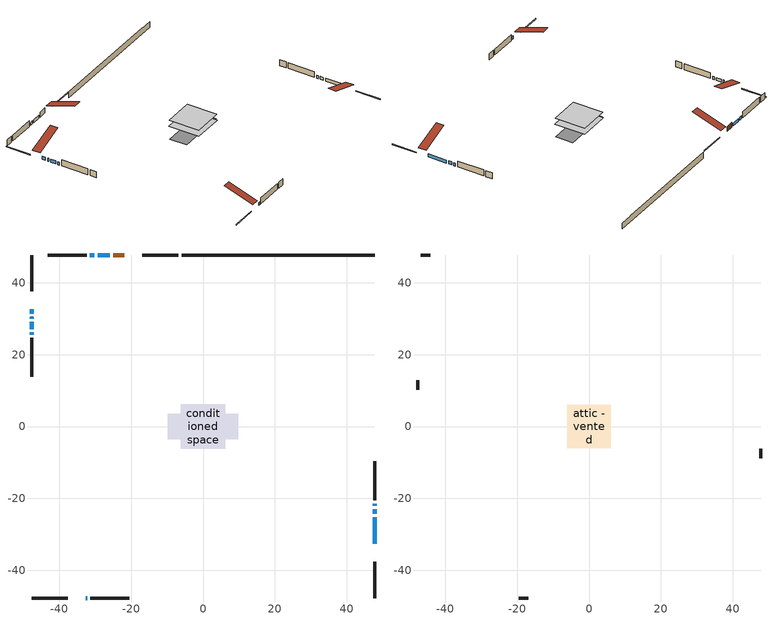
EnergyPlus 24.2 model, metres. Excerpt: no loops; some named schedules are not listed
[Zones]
conditioned space
 floor adiabatic (AdiabaticFloorConstruction): -6.2,-6.2 -6.2,6.2 6.2,6.2 6.2,-6.2 z0.76
 floor foundation (Slab1 construction): -9.87,-3.54 -9.87,3.54 9.87,3.54 9.87,-3.54 z-1.68
 wall outside (RimJoist1 construction): -6.82,47.75 -16.88,47.75 / -47.75,-47.75 -37.69,-47.75 / -47.75,47.75 -47.75,37.69 / 47.75,-47.75 47.75,-37.69 z0.76:1.06
 wall outside (AdiabaticWallConstruction 1): -21.86,47.75 -25.05,47.75 z0.76:2.79
 wall outside (AdiabaticWallConstruction): -47.75,32.71 -47.75,31.41 / -25.98,47.75 -29.36,47.75 / -47.75,30.49 -47.75,30.04 / -32.71,-47.75 -32.27,-47.75 / -47.75,29.11 -47.75,27.13 / -47.75,26.2 -47.75,25.59 / 47.75,-32.71 47.75,-25.23 / 47.75,-24.3 47.75,-23 / 47.75,-22.08 47.75,-21.5 / -30.29,47.75 -31.47,47.75 z0.76:1.98
 wall outside (Wall1 construction): -32.4,47.75 -43.24,47.75 / -31.34,-47.75 -20.5,-47.75 / -47.75,24.66 -47.75,13.82 / 47.75,-20.57 47.75,-9.73 z0.76:3.2
 wall foundation (FoundationWall1 construction): -5.9,47.75,-1.68 -5.9,47.75,0.76 42.38,47.75,0.76 42.38,47.75,0.56 47.75,47.75,0.56 47.75,47.75,-1.68
 window (WindowConstruction): -47.75,32.71 -47.75,31.42 z0.76:1.98
 window (WindowConstruction 7): -25.98,47.75 -29.36,47.75 z0.76:1.98
 window (WindowConstruction 8): -47.75,30.49 -47.75,30.04 z0.76:1.98
 window (WindowConstruction 9): -32.71,-47.75 -32.27,-47.75 z0.76:1.98
 window (WindowConstruction 1): -47.75,29.11 -47.75,27.13 z0.76:1.98
 window (WindowConstruction 2): -47.75,26.2 -47.75,25.59 z0.76:1.98
 window (WindowConstruction 3): 47.75,-32.71 47.75,-25.23 z0.76:1.98
 window (WindowConstruction 4): 47.75,-24.3 47.75,-23 z0.76:1.98
 window (WindowConstruction 5): 47.75,-22.08 47.75,-21.5 z0.76:1.98
 window (WindowConstruction 6): -30.29,47.75 -31.47,47.75 z0.76:1.98
 door (Door): -21.86,47.75 -25.05,47.75 z0.76:2.79
 ceiling adiabatic (AdiabaticFloorConstruction): 6.2,-6.2 6.2,6.2 -6.2,6.2 -6.2,-6.2 z0.76
attic - vented
 floor to conditioned space (Floor1 construction Reversed): -6.08,-6.08 -6.08,6.08 6.08,6.08 6.08,-6.08 z3.2
 wall outside (Wall2 construction): -44.17,47.75 -46.82,47.75 / -19.57,-47.75 -16.92,-47.75 / -47.75,12.89 -47.75,10.24 / 47.75,-8.8 47.75,-6.15 z0.76:3.2
 roof outside (Roof1 construction): -20.93,47.75,3.2 -20.93,35.9,7.15 -17.81,35.9,7.15 -17.81,47.75,3.2; -33.64,-47.75,3.2 -33.64,-35.9,7.15 -36.76,-35.9,7.15 -36.76,-47.75,3.2; -47.75,33.64,3.2 -35.9,33.64,7.15 -35.9,36.76,7.15 -47.75,36.76,3.2; 47.75,-33.64,3.2 35.9,-33.64,7.15 35.9,-36.76,7.15 47.75,-36.76,3.2
[Building]
Building 1: Terrain=Suburbs
[Site:Location]
Prince Albert AP_SK: Latitude {deg}=53.21; Longitude {deg}=-105.67; Time Zone {hr}=-6; Elevation {m}=428; Keep Site Location Information=Yes
[Site:GroundTemperature:Shallow]
-5.03068, -7.78458, -8.00512, -6.69825, -1.45193, 3.76996, 8.29705, 11.1649, 11.4085, 9.07601, 4.66436, -0.397337
[Site:WaterMainsTemperature]
Calculation Method=Schedule; Temperature Schedule=mains temperature schedule
[Material] Roughness=Rough; Thermal Absorptance=0.9
Name | Thickness {m} | Conductivity {W/m-K} | Density {kg/m3} | Specific Heat {J/kg-K} | Solar Absorptance | Visible Absorptance
asphalt or fiberglass shingles | 0.00635 | 0.162714 | 1121.4 | 1465.45 | 0.84 | 0.84
ceiling loosefill ins | 0.254 | 0.0480833 | 16.02 | 1046.75 | 0.7 | 0.7
ceiling stud and cavity | 0.1397 | 0.093558 | 65.682 | 1177.47 | 0.7 | 0.7
concrete 4.0 in. | 0.1016 | 1.803125 | 2242.8 | 837.4 | 0.7 | 0.7
concrete 8.0 in. | 0.2032 | 1.803125 | 2242.8 | 837.4 | 0.7 | 0.7
door material | 0.04445 | 0.0451087 | 512.64 | 1214.23 | 0.7 | 0.7
exterior vertical ins | 0.00546858 | 0.029427 | 32.04 | 1214.23 | 0.7 | 0.7
floor covering | 0.0127 | 0.0433444 | 54.468 | 1339.84 | 0.6 | 0.6
floor rigid ins; wall rigid ins 1 | 0.512978 | 0.029427 | 32.04 | 1214.23 | 0.7 | 0.7
floor stud and cavity | 0.1397 | 1.75129 | 37.0049 | 1207.88 | 0.7 | 0.7
furniture material conditioned space 1 | 0.1524 | 0.115458 | 640.8 | 1214.23 | 0.6 | 0.6
gypsum board | 0.0127 | 0.160291 | 801 | 837.4 | 0.6 | 0.6
gypsum board 1 | 0.0127 | 0.160291 | 801 | 837.4 | 0.7 | 0.7
osb sheathing 0.5 in. | 0.0127 | 0.115458 | 512.64 | 1214.23 | 0.7 | 0.7
osb sheathing 0.75 in. | 0.01905 | 0.115458 | 512.64 | 1214.23 | 0.7 | 0.7
osb sheathing 2.0 in. | 0.0508 | 0.115458 | 512.64 | 1214.23 | 0.7 | 0.7
rim joist rigid ins; wall rigid ins | 0.051816 | 0.029427 | 32.04 | 1214.23 | 0.7 | 0.7
rim joist stud and cavity | 0.0508 | 0.0439398 | 125.044 | 1163.47 | 0.6 | 0.6
wall stud and cavity | 0.1397 | 0.21045 | 139.0536 | 1170.24 | 0.7 | 0.7
wall stud and cavity 1 | 0.0889 | 6.1454 | 50.32683 | 1063.81 | 0.6 | 0.6
wall stud and cavity 2 | 0.0889 | 0.380278 | 52.3479 | 1209.89 | 0.7 | 0.7
wall stud and cavity 3 | 0.0889 | 0.391764 | 83.0341 | 1211.67 | 0.7 | 0.7
wood siding | 0.0254 | 0.102417 | 544.68 | 1172.36 | 0 | 0
wood siding 1 | 0.00254 | 0.102417 | 544.68 | 1172.36 | 0 | 0
wood siding 2; wood siding 3; wood siding 4 | 0.0254 | 0.102417 | 544.68 | 1172.36 | 0.7 | 0.7
[WindowMaterial:SimpleGlazingSystem]
Name | U-Factor {W/m2-K} | Solar Heat Gain Coefficient
WindowMaterial | 2.08837 | 0.59
WindowMaterial 1 | 2.05941 | 0.6
WindowMaterial 2 | 2.18262 | 0.56
WindowMaterial 3 | 2.0032 | 0.62
WindowMaterial 4 | 2.191708 | 0.56
WindowMaterial 5 | 2.09689 | 0.59
WindowMaterial 6 | 2.126411 | 0.55
WindowMaterial 7 | 3.04227 | 0.53
[Construction]
AdiabaticFloorConstruction: floor stud and cavity, floor rigid ins, osb sheathing 0.75 in., floor covering
AdiabaticWallConstruction: wood siding 3, wall rigid ins 1, wall stud and cavity 2, gypsum board
AdiabaticWallConstruction 1: wood siding 4, wall rigid ins 1, wall stud and cavity 2, gypsum board
Door: door material
Floor1 construction Reversed: gypsum board, ceiling stud and cavity, ceiling loosefill ins
FoundationWall1 construction: concrete 8.0 in., gypsum board 1
furniture construction conditioned space 1: furniture material conditioned space 1
PartitionWallConstruction: gypsum board, wall stud and cavity 3, gypsum board
RimJoist1 construction: wood siding 2, rim joist rigid ins, osb sheathing 2.0 in., rim joist stud and cavity
Roof1 construction: asphalt or fiberglass shingles
Slab1 construction: concrete 4.0 in.
Wall1 construction: wood siding, wall rigid ins, osb sheathing 0.5 in., wall stud and cavity, gypsum board
Wall2 construction: wood siding 1, wall stud and cavity 1
WindowConstruction; WindowConstruction 4: WindowMaterial
WindowConstruction 1: WindowMaterial 1
WindowConstruction 2: WindowMaterial 2
WindowConstruction 3: WindowMaterial 3
WindowConstruction 5: WindowMaterial 4
WindowConstruction 6: WindowMaterial 5
WindowConstruction 7: WindowMaterial 6
WindowConstruction 8; WindowConstruction 9: WindowMaterial 7
[Zone] Multiplier=1; Part of Total Floor Area=Yes
Name | Volume {m3}
attic - vented | 94.885
conditioned space | 733.5
[Space]
Name | Zone | Volume {m3}
attic - vented 1 | attic - vented | 94.885
conditioned space 1 | conditioned space | 733.5
[ZoneInfiltration:EffectiveLeakageArea]
infil attic - vented 1: Zone or Space=attic - vented 1; Schedule=Always On Discrete; Effective Air Leakage Area {cm2}=5223.18; Stack Coefficient=0.000444212; Wind Coefficient=1.42402e-05
[ZoneMixing]
whole house fan mix: Zone or Space=attic - vented; Schedule=Always On Continuous; Design Flow Rate Calculation Method=Flow/Zone; Design Flow Rate {m3/s}=0; Source Zone or Space=conditioned space
[SurfaceProperty:ExposedFoundationPerimeter]
Slab1: Exposed Perimeter Calculation Method=TotalExposedPerimeter; Total Exposed Perimeter {m}=53.645
[InternalMass] Zone or ZoneList=conditioned space; Space or SpaceList=conditioned space 1
Name | Construction | Surface Area {m2}
furniture mass conditioned space 1 | furniture construction conditioned space 1 | 117.372
partition wall mass | PartitionWallConstruction | 293.43
[Lights]
interior lighting: Zone or ZoneList or Space or SpaceList=conditioned space 1; Schedule=interior lighting schedule; Design Level Calculation Method=LightingLevel; Lighting Level {W}=343.2; Return Air Fraction=0; Fraction Radiant=0.6; Fraction Visible=0.2; Fraction Replaceable=1
[People]
occupants: Zone or ZoneList or Space or SpaceList=conditioned space 1; Number of People Schedule=occupants schedule; Number of People Calculation Method=People; Number of People=3; Fraction Radiant=0.314171; Sensible Heat Fraction=0.56303; Activity Level Schedule=occupants activity schedule; Carbon Dioxide Generation Rate {m3/s-W}=0; Enable ASHRAE 55 Comfort Warnings=No; Mean Radiant Temperature Calculation Type=EnclosureAveraged
[ElectricEquipment] Zone or ZoneList or Space or SpaceList=conditioned space 1; Design Level Calculation Method=EquipmentLevel
Name | Schedule | Design Level {W} | Fraction Latent | Fraction Radiant | Fraction Lost
clothes dryer | clothes dryer schedule | 140.772 | 0.015 | 0.081 | 0.85
clothes washer | clothes washer schedule | 32.1985 | 0.03 | 0.162 | 0.7
cooking range | cooking range schedule | 215.147 | 0.08 | 0.432 | 0.2
dishwasher | dishwasher schedule | 66.8632 | 0.3 | 0.18 | 0.4
fridge | fridge schedule | 72.9452 | 0 | 0.6 | 0
mech vent house fan | mech vent house fan schedule | 0 | 0 | 0 | 1
mech vent house fan cfis | mech vent house fan cfis schedule | 0 | 0 | 0 | 0
misc plug loads | misc plug loads schedule | 494.7 | 0.045 | 0.513 | 0.1
whole house fan | Always On Discrete | 0 | 0 | 0 | 1
[OtherEquipment] Zone or ZoneList or Space or SpaceList=conditioned space 1; Design Level Calculation Method=EquipmentLevel
Name | Fuel Type | Schedule | Design Level {W} | Fraction Latent | Fraction Radiant | Fraction Lost
clothes dryer 1 | Electricity | clothes dryer schedule | 0 | 0.015 | 0.081 | 0.85
cooking range 1 | Electricity | cooking range schedule | 0 | 0.08 | 0.432 | 0.2
general water use latent | None | general water use schedule | 62.594 | 1 | 0 | 0
general water use sensible | None | general water use schedule | -61.6891 | 0 | 0.6 | 0
mech vent house fan latent load | None | Always On Discrete | 0 | 1 | 0 | 0
mech vent house fan sensible load | None | Always On Discrete | 0 | 0 | 0 | 0
water heater energy adjustment1 | NaturalGas | Always On Discrete | 0.01 | 0 | 0 | 1
[ZoneInfiltration:DesignFlowRate] Zone or ZoneList or Space or SpaceList=conditioned space 1; Schedule=Always On Discrete; Design Flow Rate Calculation Method=Flow/Zone; Design Flow Rate {m3/s}=0
infil flow; natural vent flow; whole house fan flow
[AvailabilityManager:Scheduled]
central ac and furnace airloop Availability Manager: Schedule=Always On Discrete
[Foundation:Kiva]
Foundation Kiva 1: Initial Indoor Air Temperature {C}=21; Wall Height Above Grade {m}=0.759988; Wall Depth Below Slab {m}=0.2032; Custom Block Material Name 1=exterior vertical ins; Custom Block Depth 1 {m}=2.43998; Custom Block X Position 1 {m}=0.2159; Custom Block Z Position 1 {m}=0
[Foundation:Kiva:Settings]
Soil Conductivity {W/m-K}=0.849921; Soil Density {kg/m3}=1842.3; Soil Specific Heat {J/kg-K}=418.7; Ground Solar Absorptivity=0.9; Ground Thermal Absorptivity=0.9; Ground Surface Roughness {m}=0.03; Far-Field Width {m}=40; Deep-Ground Boundary Condition=ZeroFlux; Deep-Ground Depth {m}=40; Minimum Cell Dimension {m}=0.2; Maximum Cell Growth Coefficient=3; Simulation Timestep=Timestep
[Exterior:Lights]
exterior lighting: Schedule=exterior lighting schedule; Design Level {W}=75.6
[EnergyManagementSystem:GlobalVariable]
central_ac_and_furnace_airloop_Fan_RTF
infil_program_Qfan
infil_program_Qinf
natural_vent_program_Qnv
natural_vent_program_Qwhf
[EnergyManagementSystem:Sensor]
Name | Output:Variable or Output:Meter Index Key | Output:Variable or Output:Meter
airflow_gain | infil flow | Infiltration Sensible Heat Gain Energy
airflow_gain_1 | natural vent flow | Infiltration Sensible Heat Gain Energy
airflow_gain_2 | whole house fan flow | Infiltration Sensible Heat Gain Energy
airflow_loss | infil flow | Infiltration Sensible Heat Loss Energy
airflow_loss_1 | natural vent flow | Infiltration Sensible Heat Loss Energy
airflow_loss_2 | whole house fan flow | Infiltration Sensible Heat Loss Energy
clg_load_cond |  | Cooling:EnergyTransfer:Zone:CONDITIONED SPACE
clg_sp_s; clg_sp_s_1 | cooling setpoint | Schedule Value
clothes_dryer_exhaust_0_sch_s | clothes dryer exhaust 0 schedule | Schedule Value
cool_season | cooling season schedule | Schedule Value
htg_load_cond |  | Heating:EnergyTransfer:Zone:CONDITIONED SPACE
htg_sp_s; htg_sp_s_1 | heating setpoint | Schedule Value
ig_ee_conv | clothes dryer | Electric Equipment Convective Heating Energy
ig_ee_conv_2 | cooking range | Electric Equipment Convective Heating Energy
ig_ee_conv_4 | fridge | Electric Equipment Convective Heating Energy
ig_ee_conv_5 | misc plug loads | Electric Equipment Convective Heating Energy
ig_ee_conv_6 | whole house fan | Electric Equipment Convective Heating Energy
ig_ee_rad | clothes dryer | Electric Equipment Radiant Heating Energy
ig_ee_rad_2 | cooking range | Electric Equipment Radiant Heating Energy
ig_ee_rad_4 | fridge | Electric Equipment Radiant Heating Energy
ig_ee_rad_5 | misc plug loads | Electric Equipment Radiant Heating Energy
ig_ee_rad_6 | whole house fan | Electric Equipment Radiant Heating Energy
ig_lgt_conv | interior lighting | Lights Convective Heating Energy
ig_lgt_rad | interior lighting | Lights Radiant Heating Energy
ig_lgt_vis | interior lighting | Lights Visible Radiation Heating Energy
ig_oe_conv | clothes dryer 1 | Other Equipment Convective Heating Energy
ig_oe_conv_1 | cooking range 1 | Other Equipment Convective Heating Energy
ig_oe_conv_2 | general water use latent | Other Equipment Convective Heating Energy
ig_oe_conv_3 | general water use sensible | Other Equipment Convective Heating Energy
ig_oe_conv_4 | water heater energy adjustment1 | Other Equipment Convective Heating Energy
ig_oe_rad | clothes dryer 1 | Other Equipment Radiant Heating Energy
ig_oe_rad_1 | cooking range 1 | Other Equipment Radiant Heating Energy
ig_oe_rad_2 | general water use latent | Other Equipment Radiant Heating Energy
ig_oe_rad_3 | general water use sensible | Other Equipment Radiant Heating Energy
ig_oe_rad_4 | water heater energy adjustment1 | Other Equipment Radiant Heating Energy
ig_ppl_conv | occupants | People Convective Heating Energy
ig_ppl_rad | occupants | People Radiant Heating Energy
im_conv | furniture mass conditioned space 1 | Surface Inside Face Convection Heat Gain Energy
im_conv_1 | partition wall mass | Surface Inside Face Convection Heat Gain Energy
im_ig | furniture mass conditioned space 1 | Surface Inside Face Internal Gains Radiation Heat Gain Energy
im_ig_1 | partition wall mass | Surface Inside Face Internal Gains Radiation Heat Gain Energy
im_lgt | furniture mass conditioned space 1 | Surface Inside Face Lights Radiation Heat Gain Energy
im_lgt_1 | partition wall mass | Surface Inside Face Lights Radiation Heat Gain Energy
im_sol | furniture mass conditioned space 1 | Surface Inside Face Solar Radiation Heat Gain Energy
im_sol_1 | partition wall mass | Surface Inside Face Solar Radiation Heat Gain Energy
im_surf | furniture mass conditioned space 1 | Surface Inside Face Net Surface Thermal Radiation Heat Gain Energy
im_surf_1 | partition wall mass | Surface Inside Face Net Surface Thermal Radiation Heat Gain Energy
mv_conv | mech vent house fan | Electric Equipment Convective Heating Energy
mv_conv_1 | mech vent house fan cfis | Electric Equipment Convective Heating Energy
mv_conv_2 | mech vent house fan latent load | Other Equipment Convective Heating Energy
mv_conv_3 | mech vent house fan sensible load | Other Equipment Convective Heating Energy
mv_rad | mech vent house fan | Electric Equipment Radiant Heating Energy
mv_rad_1 | mech vent house fan cfis | Electric Equipment Radiant Heating Energy
mv_rad_2 | mech vent house fan latent load | Other Equipment Radiant Heating Energy
mv_rad_3 | mech vent house fan sensible load | Other Equipment Radiant Heating Energy
natural_vent_s | natural vent schedule | Schedule Value
out_pb_s |  | Site Outdoor Air Barometric Pressure
out_wt_s |  | Site Outdoor Air Humidity Ratio
site_vw_s |  | Site Wind Speed
ss_back_out | Window1 | Surface Window Shortwave from Zone Back Out Window Heat Transfer Rate
ss_back_out_1 | Window10 | Surface Window Shortwave from Zone Back Out Window Heat Transfer Rate
ss_back_out_2 | Window11 | Surface Window Shortwave from Zone Back Out Window Heat Transfer Rate
ss_back_out_3 | Window13 | Surface Window Shortwave from Zone Back Out Window Heat Transfer Rate
ss_back_out_4 | Window2 | Surface Window Shortwave from Zone Back Out Window Heat Transfer Rate
ss_back_out_5 | Window3 | Surface Window Shortwave from Zone Back Out Window Heat Transfer Rate
ss_back_out_6 | Window4 | Surface Window Shortwave from Zone Back Out Window Heat Transfer Rate
ss_back_out_7 | Window7 | Surface Window Shortwave from Zone Back Out Window Heat Transfer Rate
ss_back_out_8 | Window8 | Surface Window Shortwave from Zone Back Out Window Heat Transfer Rate
ss_back_out_9 | Window9 | Surface Window Shortwave from Zone Back Out Window Heat Transfer Rate
ss_conv | Door1 | Surface Inside Face Convection Heat Gain Energy
ss_conv_1 | Window1 | Surface Inside Face Convection Heat Gain Energy
ss_conv_10 | Window9 | Surface Inside Face Convection Heat Gain Energy
ss_conv_2 | Window10 | Surface Inside Face Convection Heat Gain Energy
ss_conv_3 | Window11 | Surface Inside Face Convection Heat Gain Energy
ss_conv_4 | Window13 | Surface Inside Face Convection Heat Gain Energy
ss_conv_5 | Window2 | Surface Inside Face Convection Heat Gain Energy
ss_conv_6 | Window3 | Surface Inside Face Convection Heat Gain Energy
ss_conv_7 | Window4 | Surface Inside Face Convection Heat Gain Energy
ss_conv_8 | Window7 | Surface Inside Face Convection Heat Gain Energy
ss_conv_9 | Window8 | Surface Inside Face Convection Heat Gain Energy
ss_ig | Door1 | Surface Inside Face Internal Gains Radiation Heat Gain Energy
ss_ig_1 | Window1 | Surface Inside Face Internal Gains Radiation Heat Gain Energy
ss_ig_10 | Window9 | Surface Inside Face Internal Gains Radiation Heat Gain Energy
ss_ig_2 | Window10 | Surface Inside Face Internal Gains Radiation Heat Gain Energy
ss_ig_3 | Window11 | Surface Inside Face Internal Gains Radiation Heat Gain Energy
ss_ig_4 | Window13 | Surface Inside Face Internal Gains Radiation Heat Gain Energy
ss_ig_5 | Window2 | Surface Inside Face Internal Gains Radiation Heat Gain Energy
ss_ig_6 | Window3 | Surface Inside Face Internal Gains Radiation Heat Gain Energy
ss_ig_7 | Window4 | Surface Inside Face Internal Gains Radiation Heat Gain Energy
ss_ig_8 | Window7 | Surface Inside Face Internal Gains Radiation Heat Gain Energy
ss_ig_9 | Window8 | Surface Inside Face Internal Gains Radiation Heat Gain Energy
ss_lgt | Door1 | Surface Inside Face Lights Radiation Heat Gain Energy
ss_sol | Door1 | Surface Inside Face Solar Radiation Heat Gain Energy
ss_surf | Door1 | Surface Inside Face Net Surface Thermal Radiation Heat Gain Energy
ss_surf_1 | Window1 | Surface Inside Face Net Surface Thermal Radiation Heat Gain Energy
ss_surf_10 | Window9 | Surface Inside Face Net Surface Thermal Radiation Heat Gain Energy
ss_surf_2 | Window10 | Surface Inside Face Net Surface Thermal Radiation Heat Gain Energy
ss_surf_3 | Window11 | Surface Inside Face Net Surface Thermal Radiation Heat Gain Energy
ss_surf_4 | Window13 | Surface Inside Face Net Surface Thermal Radiation Heat Gain Energy
ss_surf_5 | Window2 | Surface Inside Face Net Surface Thermal Radiation Heat Gain Energy
ss_surf_6 | Window3 | Surface Inside Face Net Surface Thermal Radiation Heat Gain Energy
ss_surf_7 | Window4 | Surface Inside Face Net Surface Thermal Radiation Heat Gain Energy
ss_surf_8 | Window7 | Surface Inside Face Net Surface Thermal Radiation Heat Gain Energy
ss_surf_9 | Window8 | Surface Inside Face Net Surface Thermal Radiation Heat Gain Energy
ss_trans_in | Window1 | Surface Window Transmitted Solar Radiation Rate
ss_trans_in_1 | Window10 | Surface Window Transmitted Solar Radiation Rate
ss_trans_in_2 | Window11 | Surface Window Transmitted Solar Radiation Rate
ss_trans_in_3 | Window13 | Surface Window Transmitted Solar Radiation Rate
ss_trans_in_4 | Window2 | Surface Window Transmitted Solar Radiation Rate
ss_trans_in_5 | Window3 | Surface Window Transmitted Solar Radiation Rate
ss_trans_in_6 | Window4 | Surface Window Transmitted Solar Radiation Rate
ss_trans_in_7 | Window7 | Surface Window Transmitted Solar Radiation Rate
ss_trans_in_8 | Window8 | Surface Window Transmitted Solar Radiation Rate
ss_trans_in_9 | Window9 | Surface Window Transmitted Solar Radiation Rate
ss_trans_out | Window1 | Surface Inside Face Initial Transmitted Diffuse Transmitted Out Window Solar Radiation Rate
ss_trans_out_1 | Window10 | Surface Inside Face Initial Transmitted Diffuse Transmitted Out Window Solar Radiation Rate
ss_trans_out_2 | Window11 | Surface Inside Face Initial Transmitted Diffuse Transmitted Out Window Solar Radiation Rate
ss_trans_out_3 | Window13 | Surface Inside Face Initial Transmitted Diffuse Transmitted Out Window Solar Radiation Rate
ss_trans_out_4 | Window2 | Surface Inside Face Initial Transmitted Diffuse Transmitted Out Window Solar Radiation Rate
ss_trans_out_5 | Window3 | Surface Inside Face Initial Transmitted Diffuse Transmitted Out Window Solar Radiation Rate
ss_trans_out_6 | Window4 | Surface Inside Face Initial Transmitted Diffuse Transmitted Out Window Solar Radiation Rate
ss_trans_out_7 | Window7 | Surface Inside Face Initial Transmitted Diffuse Transmitted Out Window Solar Radiation Rate
ss_trans_out_8 | Window8 | Surface Inside Face Initial Transmitted Diffuse Transmitted Out Window Solar Radiation Rate
ss_trans_out_9 | Window9 | Surface Inside Face Initial Transmitted Diffuse Transmitted Out Window Solar Radiation Rate
s_conv | Floor1 | Surface Inside Face Convection Heat Gain Energy
s_conv_1 | FoundationWall1 | Surface Inside Face Convection Heat Gain Energy
s_conv_10 | Wall1:180 | Surface Inside Face Convection Heat Gain Energy
s_conv_11 | Wall1:270 | Surface Inside Face Convection Heat Gain Energy
s_conv_12 | Wall1:90 | Surface Inside Face Convection Heat Gain Energy
s_conv_2 | inferred conditioned ceiling | Surface Inside Face Convection Heat Gain Energy
s_conv_3 | inferred conditioned floor | Surface Inside Face Convection Heat Gain Energy
s_conv_4 | RimJoist1:0 | Surface Inside Face Convection Heat Gain Energy
s_conv_5 | RimJoist1:180 | Surface Inside Face Convection Heat Gain Energy
s_conv_6 | RimJoist1:270 | Surface Inside Face Convection Heat Gain Energy
s_conv_7 | RimJoist1:90 | Surface Inside Face Convection Heat Gain Energy
s_conv_8 | Slab1 | Surface Inside Face Convection Heat Gain Energy
s_conv_9 | Wall1:0 | Surface Inside Face Convection Heat Gain Energy
s_ig | Floor1 | Surface Inside Face Internal Gains Radiation Heat Gain Energy
s_ig_1 | FoundationWall1 | Surface Inside Face Internal Gains Radiation Heat Gain Energy
s_ig_10 | Wall1:180 | Surface Inside Face Internal Gains Radiation Heat Gain Energy
s_ig_11 | Wall1:270 | Surface Inside Face Internal Gains Radiation Heat Gain Energy
s_ig_12 | Wall1:90 | Surface Inside Face Internal Gains Radiation Heat Gain Energy
s_ig_2 | inferred conditioned ceiling | Surface Inside Face Internal Gains Radiation Heat Gain Energy
s_ig_3 | inferred conditioned floor | Surface Inside Face Internal Gains Radiation Heat Gain Energy
s_ig_4 | RimJoist1:0 | Surface Inside Face Internal Gains Radiation Heat Gain Energy
s_ig_5 | RimJoist1:180 | Surface Inside Face Internal Gains Radiation Heat Gain Energy
s_ig_6 | RimJoist1:270 | Surface Inside Face Internal Gains Radiation Heat Gain Energy
s_ig_7 | RimJoist1:90 | Surface Inside Face Internal Gains Radiation Heat Gain Energy
s_ig_8 | Slab1 | Surface Inside Face Internal Gains Radiation Heat Gain Energy
s_ig_9 | Wall1:0 | Surface Inside Face Internal Gains Radiation Heat Gain Energy
s_lgt | Floor1 | Surface Inside Face Lights Radiation Heat Gain Energy
s_lgt_1 | FoundationWall1 | Surface Inside Face Lights Radiation Heat Gain Energy
s_lgt_10 | Wall1:180 | Surface Inside Face Lights Radiation Heat Gain Energy
s_lgt_11 | Wall1:270 | Surface Inside Face Lights Radiation Heat Gain Energy
s_lgt_12 | Wall1:90 | Surface Inside Face Lights Radiation Heat Gain Energy
s_lgt_2 | inferred conditioned ceiling | Surface Inside Face Lights Radiation Heat Gain Energy
s_lgt_3 | inferred conditioned floor | Surface Inside Face Lights Radiation Heat Gain Energy
s_lgt_4 | RimJoist1:0 | Surface Inside Face Lights Radiation Heat Gain Energy
s_lgt_5 | RimJoist1:180 | Surface Inside Face Lights Radiation Heat Gain Energy
s_lgt_6 | RimJoist1:270 | Surface Inside Face Lights Radiation Heat Gain Energy
s_lgt_7 | RimJoist1:90 | Surface Inside Face Lights Radiation Heat Gain Energy
s_lgt_8 | Slab1 | Surface Inside Face Lights Radiation Heat Gain Energy
s_lgt_9 | Wall1:0 | Surface Inside Face Lights Radiation Heat Gain Energy
s_sol | Floor1 | Surface Inside Face Solar Radiation Heat Gain Energy
s_sol_1 | FoundationWall1 | Surface Inside Face Solar Radiation Heat Gain Energy
s_sol_10 | Wall1:180 | Surface Inside Face Solar Radiation Heat Gain Energy
s_sol_11 | Wall1:270 | Surface Inside Face Solar Radiation Heat Gain Energy
s_sol_12 | Wall1:90 | Surface Inside Face Solar Radiation Heat Gain Energy
s_sol_2 | inferred conditioned ceiling | Surface Inside Face Solar Radiation Heat Gain Energy
s_sol_3 | inferred conditioned floor | Surface Inside Face Solar Radiation Heat Gain Energy
s_sol_4 | RimJoist1:0 | Surface Inside Face Solar Radiation Heat Gain Energy
s_sol_5 | RimJoist1:180 | Surface Inside Face Solar Radiation Heat Gain Energy
s_sol_6 | RimJoist1:270 | Surface Inside Face Solar Radiation Heat Gain Energy
s_sol_7 | RimJoist1:90 | Surface Inside Face Solar Radiation Heat Gain Energy
s_sol_8 | Slab1 | Surface Inside Face Solar Radiation Heat Gain Energy
